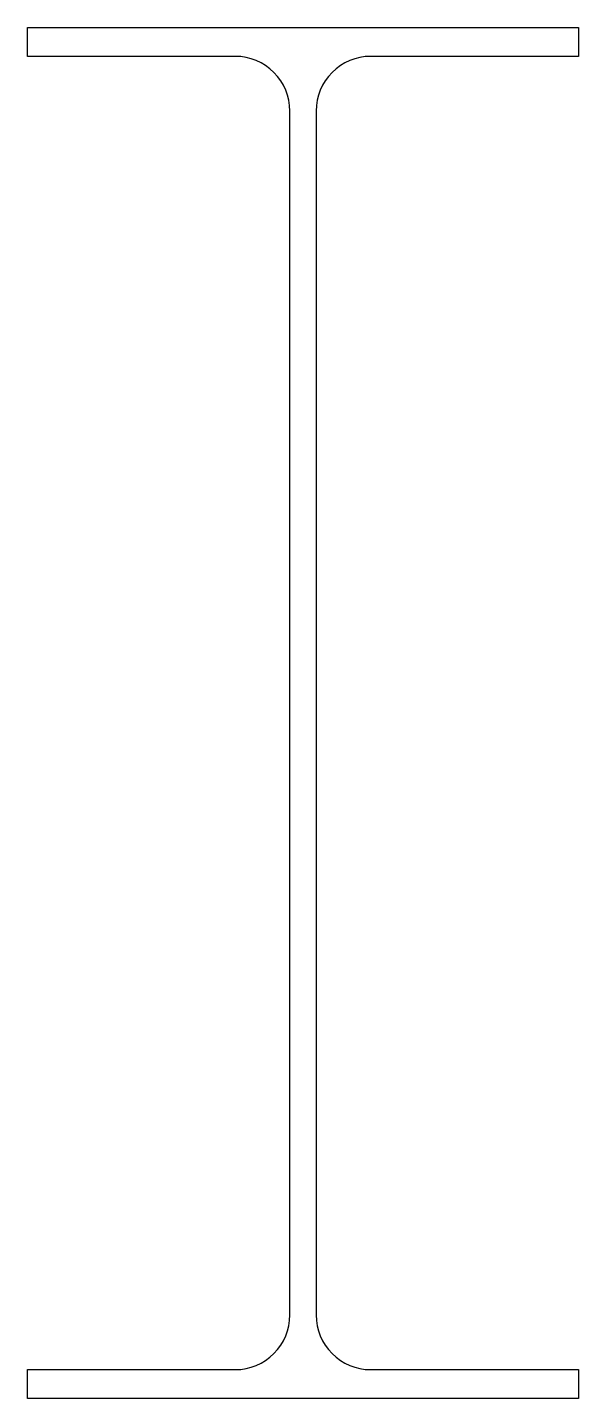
# Model space of a CAD drawing. Header units: millimetres. Extents: x 0 to 101, y 0 to 251.
import ezdxf

# ---------------------------------------------------------------- set-up
doc = ezdxf.new("R2010")
doc.units = ezdxf.units.MM

# ---------------------------------------------------------------- blocks, each defined once
blk = doc.blocks.new('W 250 x 17.9')
blk.add_lwpolyline([(52.9, 125.5), (52.9, 15.3, 0.414214), (62.9, 5.3), (101, 5.3), (101, 0), (50.5, 0), (0, 0), (0, 5.3), (38.1, 5.3, 0.414214), (48.1, 15.3), (48.1, 125.5), (48.1, 235.7, 0.414214), (38.1, 245.7), (0, 245.7), (0, 251), (50.5, 251), (101, 251), (101, 245.7), (62.9, 245.7, 0.414214), (52.9, 235.7)], format="xyb", close=True)

msp = doc.modelspace()

# ---------------------------------------------------------------- block references
msp.add_blockref('W 250 x 17.9', (0, 0))

doc.saveas('drawing.dxf')
